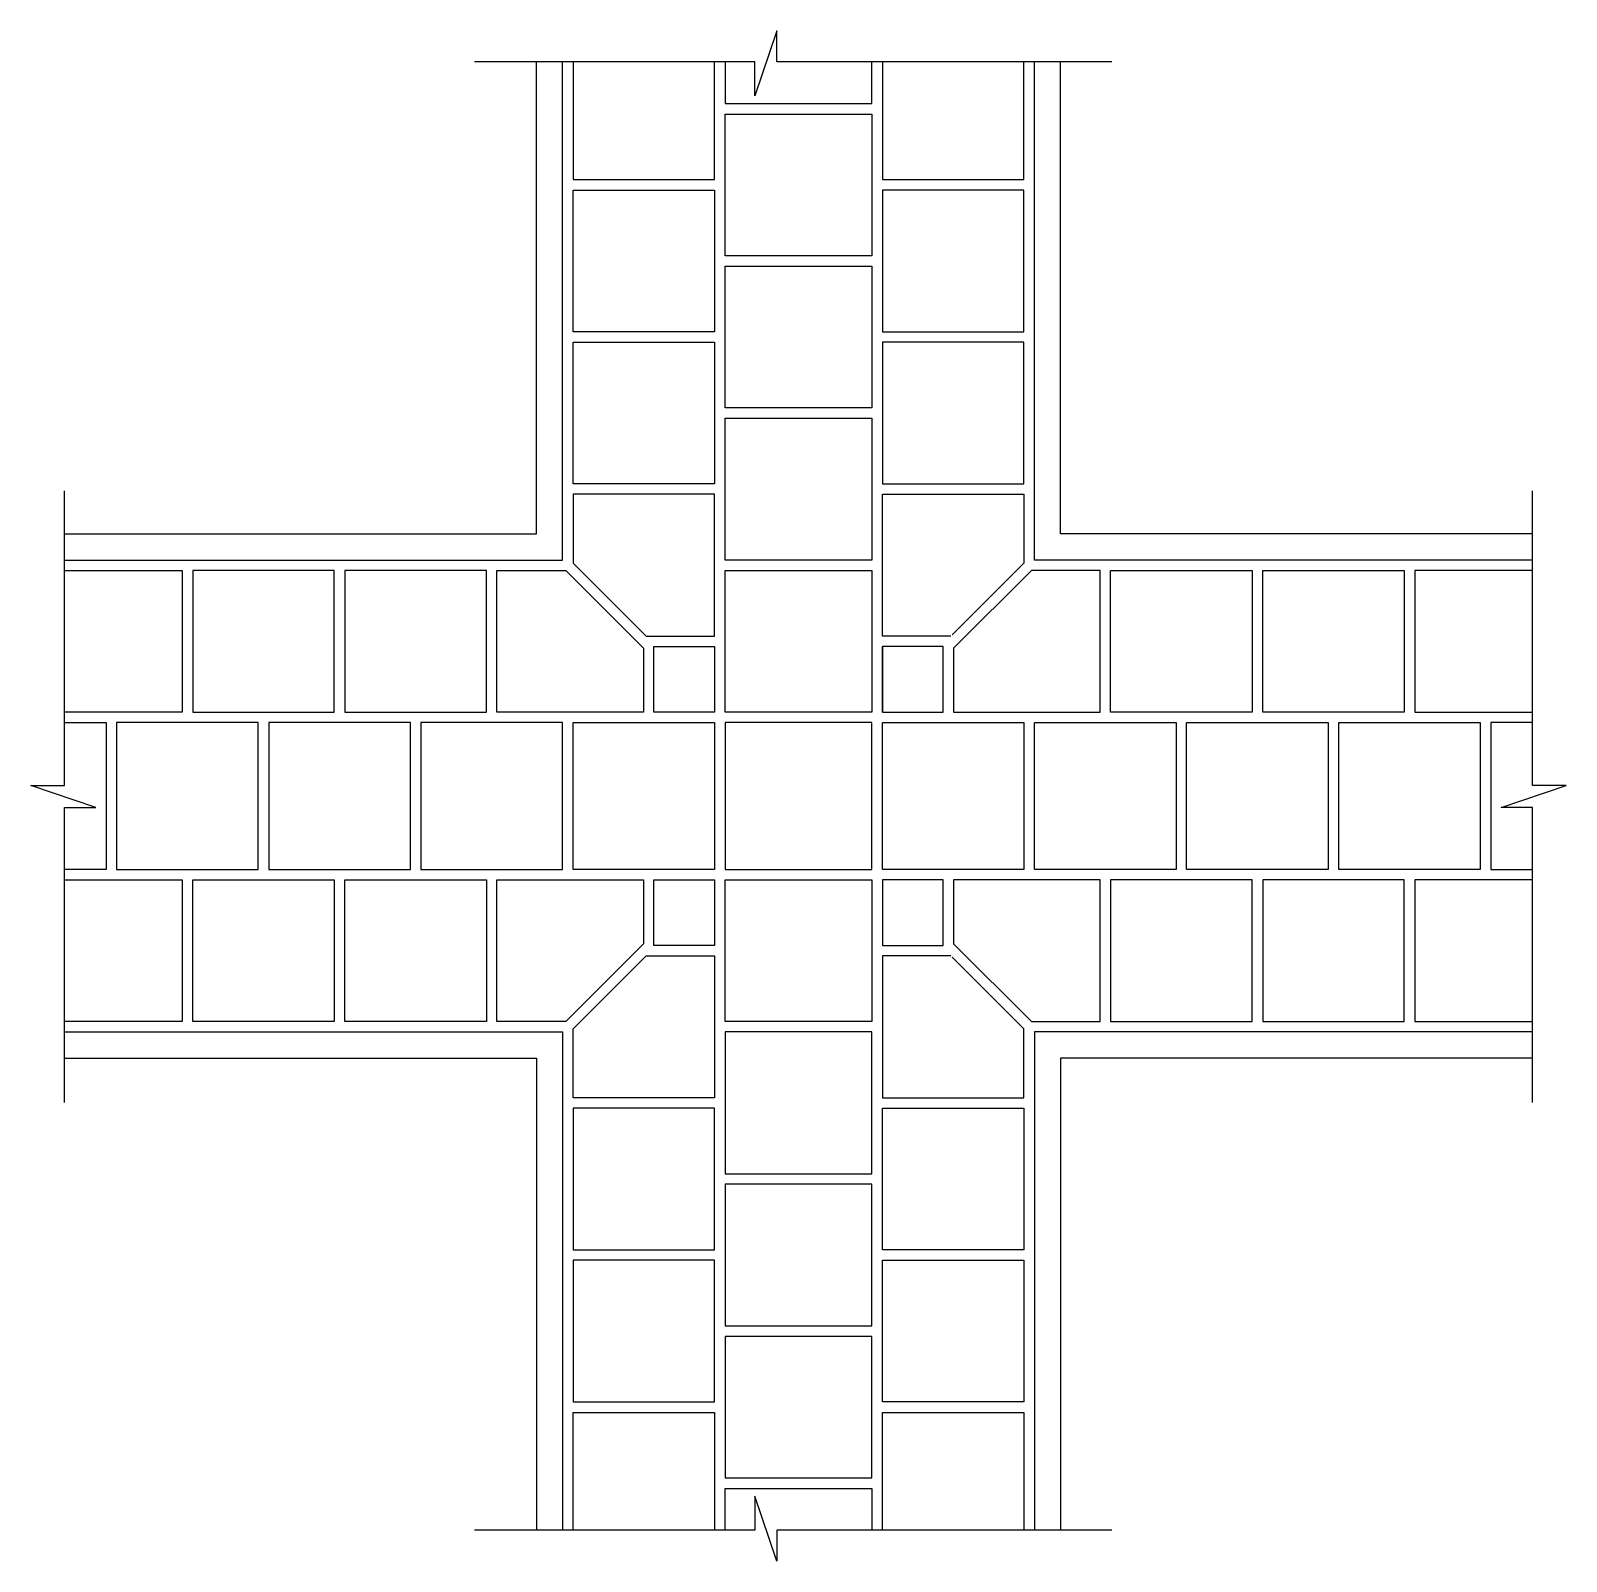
# Model space of a CAD drawing. Extents: x 149 to 3078, y 670 to 3589.
import ezdxf

# ---------------------------------------------------------------- set-up
doc = ezdxf.new("R2010")
doc.units = 0
doc.header["$LTSCALE"] = 10
doc.header["$MEASUREMENT"] = 0
doc.layers.add('3', color=3, linetype='CONTINUOUS')
doc.layers.add('7', color=7, linetype='CONTINUOUS')

msp = doc.modelspace()

# ---------------------------------------------------------------- linework, layer by layer
at = {"layer": '3'}
for points in [[(2210.6, 3529.8), (1571.7, 3529.8), (1571.7, 3589.3), (1529.6, 3465.3), (1529.6, 3529.8), (995.3, 3529.8)], [(1183.1, 3529.8), (1183.1, 3305.4), (1453.1, 3305.4), (1453.1, 3529.8)], [(1473.1, 3529.8), (1473.1, 3450.4), (1753.1, 3450.4), (1753.1, 3529.8)], [(1773.1, 3529.8), (1773.1, 3305.4), (2043.1, 3305.4), (2043.1, 3529.8)], [(2043.1, 2995.3), (1773.1, 2995.3), (1773.1, 2725.2), (2043.1, 2725.2), (2043.1, 2995.3)], [(213.1, 1545.4), (213.1, 2107.7), (272.6, 2107.7), (148.6, 2149.8), (213.1, 2149.8), (213.1, 2712.1)], [(1904, 2434.8), (1773.1, 2434.8), (1773.1, 2705.2), (2043.1, 2705.2), (2043.1, 2574), (1906, 2436.9)], [(3013.1, 1545.4), (3013.1, 2107.7), (2953.6, 2107.7), (3077.7, 2149.8), (3013.1, 2149.8), (3013.1, 2712.1)], [(213.1, 2559.8), (437.5, 2559.8), (437.5, 2289.8), (213.1, 2289.8)], [(3013.1, 2559.8), (2788.7, 2559.8), (2788.7, 2289.8), (3013.1, 2289.8)], [(1773.1, 2289.8), (1889, 2289.8), (1889, 2414.8), (1773.1, 2414.8), (1773.1, 2289.8), (1773.1, 2414.8)], [(213.1, 2269.8), (292.5, 2269.8), (292.5, 1989.8), (213.1, 1989.8)], [(3013.1, 2269.8), (2933.7, 2269.8), (2933.7, 1989.8), (3013.1, 1989.8)], [(213.1, 1969.8), (437.5, 1969.8), (437.5, 1699.8), (213.1, 1699.8)], [(747.6, 1699.8), (747.6, 1969.8), (1017.7, 1969.8), (1017.7, 1699.8), (747.6, 1699.8)], [(2478.6, 1699.8), (2478.6, 1969.8), (2208.5, 1969.8), (2208.5, 1699.8), (2478.6, 1699.8)], [(3013.1, 1969.8), (2788.7, 1969.8), (2788.7, 1699.8), (3013.1, 1699.8)], [(1904, 1824.8), (1773.1, 1824.8), (1773.1, 1554.4), (2043.1, 1554.4), (2043.1, 1685.7), (1906, 1822.7)], [(2043.1, 1264.3), (1773.1, 1264.3), (1773.1, 1534.4), (2043.1, 1534.4), (2043.1, 1264.3)], [(1183.1, 729.8), (1183.1, 954.2), (1453.1, 954.2), (1453.1, 729.8)], [(1773.1, 729.8), (1773.1, 954.2), (2043.1, 954.2), (2043.1, 729.8)], [(2210.6, 729.8), (1571.7, 729.8), (1571.7, 670.3), (1529.6, 794.4), (1529.6, 729.8), (995.3, 729.8)], [(1473.1, 729.8), (1473.1, 809.2), (1753.1, 809.2), (1753.1, 729.8)]]:
    msp.add_lwpolyline(points, dxfattribs=at)
for points in [[(1473.1, 3160.3), (1473.1, 3430.4), (1753.1, 3430.4), (1753.1, 3160.3)], [(1183.1, 3015.3), (1183.1, 3285.4), (1453.1, 3285.4), (1453.1, 3015.3)], [(1773.1, 3285.4), (1773.1, 3015.3), (2043.1, 3015.3), (2043.1, 3285.4)], [(1473.1, 2870.2), (1473.1, 3140.3), (1753.1, 3140.3), (1753.1, 2870.2)], [(1183.1, 2725.2), (1183.1, 2995.3), (1453.1, 2995.3), (1453.1, 2725.2)], [(1473.1, 2579.8), (1473.1, 2850.2), (1753.1, 2850.2), (1753.1, 2579.8)], [(1183.1, 2574), (1322.3, 2434.8), (1453.1, 2434.8), (1453.1, 2705.2), (1183.1, 2705.2)], [(727.6, 2559.8), (457.5, 2559.8), (457.5, 2289.8), (727.6, 2289.8)], [(1017.7, 2559.8), (747.6, 2559.8), (747.6, 2289.8), (1017.7, 2289.8)], [(1037.7, 2289.8), (1037.7, 2559.8), (1169, 2559.8), (1317.3, 2411.5), (1317.3, 2289.8)], [(1473.1, 2289.8), (1473.1, 2559.8), (1753.1, 2559.8), (1753.1, 2289.8)], [(2188.5, 2289.8), (2188.5, 2559.8), (2057.3, 2559.8), (1909, 2411.5), (1909, 2289.8)], [(2208.5, 2559.8), (2478.6, 2559.8), (2478.6, 2289.8), (2208.5, 2289.8)], [(2498.6, 2559.8), (2768.7, 2559.8), (2768.7, 2289.8), (2498.6, 2289.8)], [(1337.3, 2289.8), (1337.3, 2414.8), (1453.1, 2414.8), (1453.1, 2289.8)], [(582.6, 2269.8), (312.5, 2269.8), (312.5, 1989.8), (582.6, 1989.8)], [(872.7, 2269.8), (602.6, 2269.8), (602.6, 1989.8), (872.7, 1989.8)], [(1163.1, 2269.8), (892.7, 2269.8), (892.7, 1989.8), (1163.1, 1989.8)], [(1453.1, 1989.8), (1183.1, 1989.8), (1183.1, 2269.8), (1453.1, 2269.8)], [(1473.1, 1989.8), (1753.1, 1989.8), (1753.1, 2269.8), (1473.1, 2269.8)], [(1773.1, 2269.8), (2043.1, 2269.8), (2043.1, 1989.8), (1773.1, 1989.8)], [(2063.1, 2269.8), (2333.5, 2269.8), (2333.5, 1989.8), (2063.1, 1989.8)], [(2353.5, 2269.8), (2623.6, 2269.8), (2623.6, 1989.8), (2353.5, 1989.8)], [(2643.6, 2269.8), (2913.7, 2269.8), (2913.7, 1989.8), (2643.6, 1989.8)], [(457.5, 1969.8), (727.6, 1969.8), (727.6, 1699.8), (457.5, 1699.8)], [(1037.7, 1699.8), (1037.7, 1969.8), (1317.3, 1969.8), (1317.3, 1848.1), (1169, 1699.8)], [(1337.3, 1844.8), (1337.3, 1969.8), (1453.1, 1969.8), (1453.1, 1844.8)], [(1473.1, 1969.8), (1753.1, 1969.8), (1753.1, 1699.8), (1473.1, 1699.8)], [(1889, 1844.8), (1889, 1969.8), (1773.1, 1969.8), (1773.1, 1844.8)], [(2188.5, 1699.8), (2188.5, 1969.8), (1909, 1969.8), (1909, 1848.1), (2057.3, 1699.8)], [(2768.7, 1969.8), (2498.6, 1969.8), (2498.6, 1699.8), (2768.7, 1699.8)], [(1183.1, 1685.7), (1322.3, 1824.8), (1453.1, 1824.8), (1453.1, 1554.4), (1183.1, 1554.4)], [(1473.1, 1679.8), (1473.1, 1409.4), (1753.1, 1409.4), (1753.1, 1679.8)], [(1183.1, 1534.4), (1183.1, 1264.3), (1453.1, 1264.3), (1453.1, 1534.4)], [(1473.1, 1389.4), (1473.1, 1119.3), (1753.1, 1119.3), (1753.1, 1389.4)], [(1183.1, 1244.3), (1183.1, 974.2), (1453.1, 974.2), (1453.1, 1244.3)], [(1773.1, 974.2), (1773.1, 1244.3), (2043.1, 1244.3), (2043.1, 974.2)], [(1473.1, 1099.3), (1473.1, 829.2), (1753.1, 829.2), (1753.1, 1099.3)]]:
    msp.add_lwpolyline(points, close=True, dxfattribs=at)
at = {"layer": '7'}
for points in [[(213.1, 2629.8), (1113.1, 2629.8), (1113.1, 3529.8)], [(213.1, 2579.8), (1163.1, 2579.8), (1163.1, 3529.8)], [(3013.1, 2579.8), (2063.1, 2579.8), (2063.1, 3529.8)], [(3013.1, 2629.8), (2113.1, 2629.8), (2113.1, 3529.8)], [(213.1, 1679.8), (1163.1, 1679.8), (1163.1, 729.8)], [(3013.1, 1679.8), (2063.1, 1679.8), (2063.1, 729.8)], [(213.1, 1629.8), (1113.1, 1629.8), (1113.1, 729.8)], [(3013.1, 1629.8), (2113.1, 1629.8), (2113.1, 729.8)]]:
    msp.add_lwpolyline(points, dxfattribs=at)

doc.saveas('drawing.dxf')
